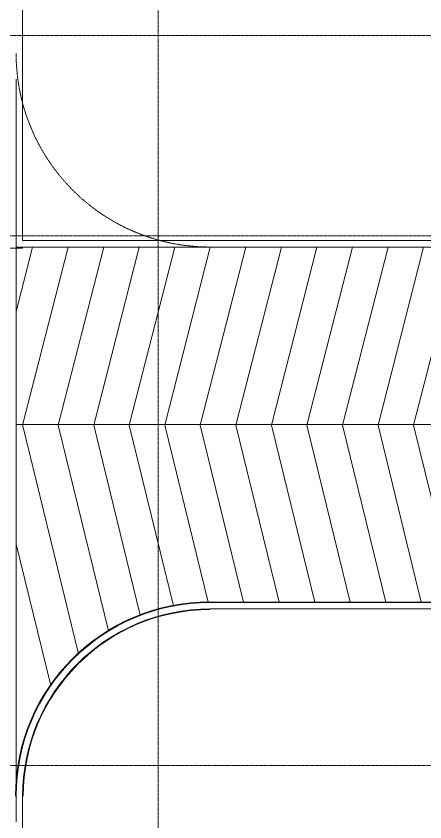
# Model space of a CAD drawing. Header units: millimetres. Extents: x 5356 to 209803, y -16346 to 109894.
# Drawn here: x 97753 to 104078, y 60861 to 73337 of the extents above; entities that cross this region are included whole.
import ezdxf

# ---------------------------------------------------------------- set-up
doc = ezdxf.new("R2010")
doc.units = ezdxf.units.MM
doc.linetypes.add('Grid Line', pattern=[22.225, 12.7, -3.175, 3.175, -3.175])
doc.linetypes.add('IMPORT-Overhead', pattern=[3.96875, 2.38125, -1.5875])
for name, color, linetype, lineweight in [('A-AREA-1', 30, 'IMPORT-Overhead', 9), ('A-DETL-THIN', 151, 'Continuous', 9), ('A-FLOR', 192, 'Continuous', 9), ('A-WALL', 113, 'Continuous', 9), ('S-GRID-1', 1, 'Grid Line', 9)]:
    doc.layers.add(name, color=color, linetype=linetype, lineweight=lineweight)

msp = doc.modelspace()

# ---------------------------------------------------------------- linework, layer by layer
at = {"layer": 'A-AREA-1'}
for p, q in [((100752.6, 69761.9), (105952.4, 69761.9)), ((106242.5, 64261.9), (100752.6, 64261.9))]:
    msp.add_line(p, q, dxfattribs=at)
for centre, start, end in [((100752.6, 72761.9), 180, 270), ((100752.6, 61261.9), 90, 180)]:
    msp.add_arc(centre, 3000, start, end, dxfattribs=at)
at = {"layer": 'A-DETL-THIN'}
for p, q in [((97752.6, 72361.9), (97752.6, 60861.9)), ((98007.7, 69761.9), (97752.6, 68763.7)), ((98557.7, 69761.9), (97852.5, 67003)), ((99107.7, 69761.9), (98402.5, 67003)), ((99657.7, 69761.9), (98952.5, 67003)), ((100207.7, 69761.9), (99502.5, 67003)), ((100757.7, 69761.9), (100052.5, 67003)), ((101307.7, 69761.9), (100602.5, 67003)), ((100752.6, 69761.9), (107452.5, 69761.9)), ((101857.7, 69761.9), (101152.5, 67003)), ((102407.7, 69761.9), (101702.5, 67003)), ((102957.7, 69761.9), (102252.5, 67003)), ((103507.7, 69761.9), (102802.5, 67003)), ((104057.7, 69761.9), (103352.5, 67003)), ((104607.7, 69761.9), (103902.5, 67003)), ((107452.5, 67011.9), (97752.6, 67011.9)), ((97850.3, 67011.9), (98717, 63465.7)), ((98402.5, 67003), (99181, 63817.4)), ((98952.5, 67003), (99671.6, 64060.4)), ((99502.5, 67003), (100185.6, 64207.9)), ((100052.5, 67003), (100722.4, 64261.8)), ((100602.5, 67003), (101272.4, 64261.9)), ((101152.5, 67003), (101822.4, 64261.9)), ((101702.5, 67003), (102372.4, 64261.9)), ((102252.5, 67003), (102922.4, 64261.9)), ((102802.5, 67003), (103472.4, 64261.9)), ((103352.5, 67003), (104022.4, 64261.9)), ((103902.5, 67003), (104572.4, 64261.9)), ((97752.6, 65161.4), (98287.7, 62972)), ((107452.5, 64261.9), (100752.6, 64261.9))]:
    msp.add_line(p, q, dxfattribs=at)
msp.add_arc((100752.6, 61261.9), 3000, 90, 180, dxfattribs=at)
at = {"layer": 'A-FLOR'}
for p, q in [((85242.6, 69741.9), (97852.6, 69741.9)), ((97752.6, 69741.9), (97752.6, 61490.5)), ((97852.6, 69741.9), (97852.6, 69761.9)), ((100752.6, 64261.9), (106242.5, 64261.9))]:
    msp.add_line(p, q, dxfattribs=at)
at = {"layer": 'A-WALL'}
for p, q in [((97852.6, 76818.2), (97852.6, 69861.9)), ((105952.4, 69761.9), (97752.6, 69761.9)), ((97852.6, 69861.9), (105942.6, 69861.9)), ((100752.6, 64258.6), (106242.5, 64258.6)), ((106242.5, 64158.6), (100752.6, 64158.6)), ((97852.6, 61258.6), (97852.6, 56286.3))]:
    msp.add_line(p, q, dxfattribs=at)
for radius in [3010, 3000, 3000, 2900, 2900, 2890]:
    msp.add_arc((100752.6, 61258.6), radius, 90, 180, dxfattribs=at)
at = {"layer": 'S-GRID-1'}
for p, q in [((99952.6, 20960.6), (99952.6, 80482.7)), ((131551.8, 73036.9), (29351.8, 73036.9)), ((131551.8, 69936.9), (29351.8, 69936.9)), ((131551.8, 61736.9), (29351.8, 61736.9))]:
    msp.add_line(p, q, dxfattribs=at)

doc.saveas('drawing.dxf')
